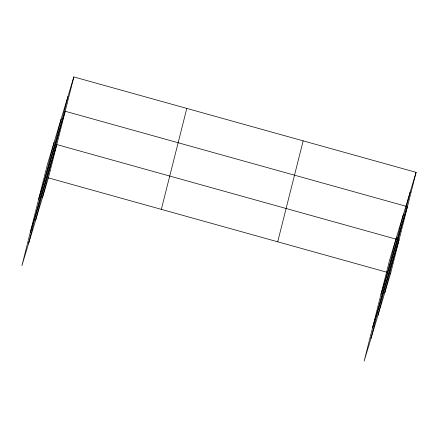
<?xml version="1.0" encoding="UTF-8"?>
<svg xmlns="http://www.w3.org/2000/svg" width="438" height="438" viewBox="0 0 438 438"><rect width="100%" height="100%" fill="white"/><g stroke="black" fill="none" stroke-linecap="round" stroke-linejoin="round"><path stroke-width="0.66" d="M28.694 243.161L54.148 142.213M35.692 219.98L61.145 119.032M42.486 197.478L67.939 96.535M73.852 76.935L47.353 164.71L21.9 265.658L48.399 177.883L73.852 76.935L416.1 172.342L390.647 273.29L364.148 361.065L389.601 260.117L416.1 172.342M161.343 209.364L186.796 108.416M277.708 241.803L303.162 140.855M370.937 338.569L396.39 237.62M377.939 315.387L403.393 214.439M384.728 292.885L410.182 191.943M38.697 199.033L65.202 111.257L407.444 206.665L380.945 294.44M30.299 232.348L56.803 144.567L396.417 239.241M372.546 327.755L399.045 239.975L397.731 239.608M48.399 177.883L386.705 272.19M389.333 272.923L390.647 273.29"/></g></svg>
